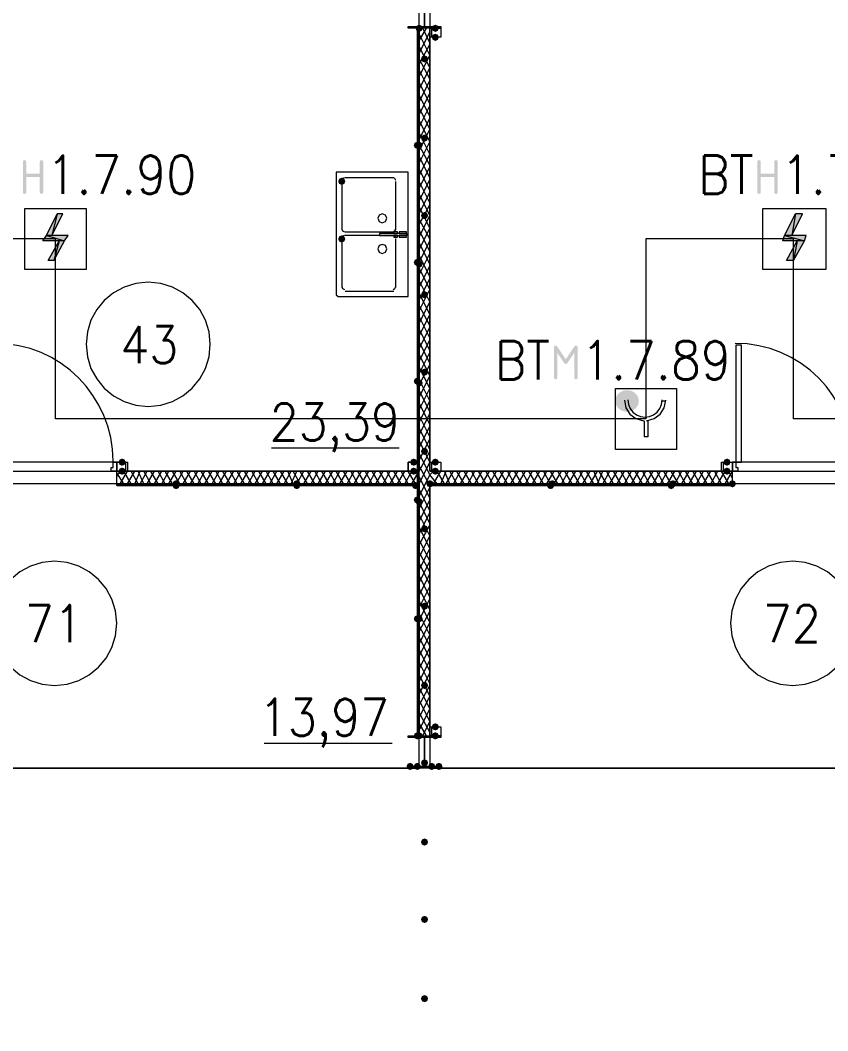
# Model space of a CAD drawing. Header units: millimetres. Extents: x 0 to 420, y 0 to 297.
# Drawn here: x 260.41 to 279.4, y 163.12 to 186.88 of the extents above; entities that cross this region are included whole.
import ezdxf

# ---------------------------------------------------------------- set-up
doc = ezdxf.new("R2010")
doc.units = ezdxf.units.MM
doc.styles.get("Standard").update_dxf_attribs({"font": 'STANDARD'})

msp = doc.modelspace()

# ---------------------------------------------------------------- hatches: boundary and pattern name
for color, points in [(7, [(269.875, 186.69), (269.850129, 186.630204), (269.790333, 186.605333), (269.730537, 186.630204), (269.705667, 186.69), (269.730537, 186.749796), (269.790333, 186.774667), (269.850129, 186.749796)]), (254, [(269.875, 186.69), (269.850129, 186.630204), (269.790333, 186.605333), (269.730537, 186.630204), (269.705667, 186.69), (269.730537, 186.749796), (269.790333, 186.774667), (269.850129, 186.749796)]), (7, [(270.256, 186.69), (270.231129, 186.630204), (270.171333, 186.605333), (270.111538, 186.630204), (270.086667, 186.69), (270.111537, 186.749796), (270.171333, 186.774667), (270.231129, 186.749796)]), (7, [(270.256, 186.478333), (270.231129, 186.418537), (270.171333, 186.393667), (270.111538, 186.418537), (270.086667, 186.478333), (270.111537, 186.538129), (270.171333, 186.563), (270.231129, 186.538129)]), (7, [(270.002, 185.970333), (269.977129, 185.910537), (269.917333, 185.885667), (269.857538, 185.910537), (269.832667, 185.970333), (269.857537, 186.030129), (269.917333, 186.055), (269.977129, 186.030129)]), (7, [(270.002, 184.107667), (269.977129, 184.047871), (269.917333, 184.023), (269.857538, 184.047871), (269.832667, 184.107667), (269.857537, 184.167462), (269.917333, 184.192333), (269.977129, 184.167463)]), (254, [(269.832667, 183.938333), (269.807796, 183.878537), (269.748, 183.853667), (269.688204, 183.878537), (269.663333, 183.938333), (269.688204, 183.998129), (269.748, 184.023), (269.807796, 183.998129)]), (254, [(269.875, 183.938333), (269.850129, 183.878537), (269.790333, 183.853667), (269.730537, 183.878537), (269.705667, 183.938333), (269.730537, 183.998129), (269.790333, 184.023), (269.850129, 183.998129)]), (7, [(260.471708, 182.83502), (260.471708, 183.5516), (260.481699, 183.581366), (260.511947, 183.591287), (260.541712, 183.581366), (260.551634, 183.5516), (260.551634, 183.272685), (260.869685, 183.272685), (260.869685, 183.5516), (260.879607, 183.581366), (260.909373, 183.591287), (260.939414, 183.581366), (260.949612, 183.5516), (260.949612, 182.83502), (260.939414, 182.805254), (260.909373, 182.795333), (260.879607, 182.805254), (260.869685, 182.83502), (260.869685, 183.19331), (260.551634, 183.19331), (260.551634, 182.83502), (260.541712, 182.805254), (260.511947, 182.795333), (260.481699, 182.805254)]), (7, [(277.743708, 182.83502), (277.743708, 183.5516), (277.753699, 183.581366), (277.783947, 183.591287), (277.813712, 183.581366), (277.823634, 183.5516), (277.823634, 183.272685), (278.141685, 183.272685), (278.141685, 183.5516), (278.151607, 183.581366), (278.181373, 183.591287), (278.211414, 183.581366), (278.221611, 183.5516), (278.221611, 182.83502), (278.211414, 182.805254), (278.181373, 182.795333), (278.151607, 182.805254), (278.141685, 182.83502), (278.141685, 183.19331), (277.823634, 183.19331), (277.823634, 182.83502), (277.813712, 182.805254), (277.783947, 182.795333), (277.753699, 182.805254)]), (7, [(268.054667, 183.091667), (268.029796, 183.031871), (267.97, 183.007), (267.910204, 183.031871), (267.885333, 183.091667), (267.910204, 183.151462), (267.97, 183.176333), (268.029796, 183.151463)]), (7, [(270.002, 182.287333), (269.977129, 182.227537), (269.917333, 182.202667), (269.857538, 182.227537), (269.832667, 182.287333), (269.857537, 182.347129), (269.917333, 182.372), (269.977129, 182.347129)]), (7, [(268.054667, 181.737), (268.029796, 181.677204), (267.97, 181.652333), (267.910204, 181.677204), (267.885333, 181.737), (267.910204, 181.796796), (267.97, 181.821667), (268.029796, 181.796796)]), (254, [(269.832667, 181.186667), (269.807796, 181.126871), (269.748, 181.102), (269.688204, 181.126871), (269.663333, 181.186667), (269.688204, 181.246462), (269.748, 181.271333), (269.807796, 181.246463)]), (254, [(269.875, 181.144333), (269.850129, 181.084537), (269.790333, 181.059667), (269.730537, 181.084537), (269.705667, 181.144333), (269.730537, 181.204129), (269.790333, 181.229), (269.850129, 181.204129)]), (7, [(270.002, 180.424667), (269.977129, 180.364871), (269.917333, 180.34), (269.857538, 180.364871), (269.832667, 180.424667), (269.857537, 180.484462), (269.917333, 180.509333), (269.977129, 180.484463)]), (7, [(273.477632, 179.230954), (273.507398, 179.221032), (273.51732, 179.191267), (273.51732, 178.474687), (273.507398, 178.444921), (273.477632, 178.434999), (273.447867, 178.444921), (273.437945, 178.474687), (273.437945, 179.060077), (273.275336, 178.816991), (273.238956, 178.793289), (273.201473, 178.816991), (273.039967, 179.060077), (273.039967, 178.474687), (273.030046, 178.444921), (273.00028, 178.434999), (272.970032, 178.444921), (272.960041, 178.474687), (272.960041, 179.191267), (272.970032, 179.221032), (273.00028, 179.230954), (273.035006, 179.21111), (273.238956, 178.905186), (273.444008, 179.213315)]), (254, [(269.832667, 178.392667), (269.807796, 178.332871), (269.748, 178.308), (269.688204, 178.332871), (269.663333, 178.392667), (269.688204, 178.452462), (269.748, 178.477333), (269.807796, 178.452463)]), (7, [(270.002, 178.604333), (269.977129, 178.544537), (269.917333, 178.519667), (269.857538, 178.544537), (269.832667, 178.604333), (269.857537, 178.664129), (269.917333, 178.689), (269.977129, 178.664129)]), (254, [(269.875, 178.350333), (269.850129, 178.290537), (269.790333, 178.265667), (269.730537, 178.290537), (269.705667, 178.350333), (269.730537, 178.410129), (269.790333, 178.435), (269.850129, 178.410129)]), (7, [(270.002, 176.741667), (269.977129, 176.681871), (269.917333, 176.657), (269.857538, 176.681871), (269.832667, 176.741667), (269.857537, 176.801462), (269.917333, 176.826333), (269.977129, 176.801463)]), (7, [(262.89, 176.487667), (262.865129, 176.427871), (262.805333, 176.403), (262.745538, 176.427871), (262.720667, 176.487667), (262.745537, 176.547462), (262.805333, 176.572333), (262.865129, 176.547463)]), (7, [(269.748, 176.487667), (269.723129, 176.427871), (269.663333, 176.403), (269.603538, 176.427871), (269.578667, 176.487667), (269.603537, 176.547462), (269.663333, 176.572333), (269.723129, 176.547463)]), (7, [(270.256, 176.487667), (270.231129, 176.427871), (270.171333, 176.403), (270.111538, 176.427871), (270.086667, 176.487667), (270.111537, 176.547462), (270.171333, 176.572333), (270.231129, 176.547463)]), (7, [(277.114, 176.487667), (277.089129, 176.427871), (277.029333, 176.403), (276.969538, 176.427871), (276.944667, 176.487667), (276.969537, 176.547462), (277.029333, 176.572333), (277.089129, 176.547463)]), (7, [(262.89, 176.276), (262.865129, 176.216204), (262.805333, 176.191333), (262.745538, 176.216204), (262.720667, 176.276), (262.745537, 176.335796), (262.805333, 176.360667), (262.865129, 176.335796)]), (7, [(269.748, 176.276), (269.723129, 176.216204), (269.663333, 176.191333), (269.603538, 176.216204), (269.578667, 176.276), (269.603537, 176.335796), (269.663333, 176.360667), (269.723129, 176.335796)]), (7, [(270.256, 176.276), (270.231129, 176.216204), (270.171333, 176.191333), (270.111538, 176.216204), (270.086667, 176.276), (270.111537, 176.335796), (270.171333, 176.360667), (270.231129, 176.335796)]), (7, [(277.114, 176.276), (277.089129, 176.216204), (277.029333, 176.191333), (276.969538, 176.216204), (276.944667, 176.276), (276.969537, 176.335796), (277.029333, 176.360667), (277.089129, 176.335796)]), (254, [(264.16, 175.979667), (264.135129, 175.919871), (264.075333, 175.895), (264.015538, 175.919871), (263.990667, 175.979667), (264.015537, 176.039462), (264.075333, 176.064333), (264.135129, 176.039463)]), (254, [(264.16, 175.937333), (264.135129, 175.877537), (264.075333, 175.852667), (264.015538, 175.877537), (263.990667, 175.937333), (264.015537, 175.997129), (264.075333, 176.022), (264.135129, 175.997129)]), (254, [(266.996333, 175.979667), (266.971462, 175.919871), (266.911667, 175.895), (266.851871, 175.919871), (266.827, 175.979667), (266.851871, 176.039462), (266.911667, 176.064333), (266.971462, 176.039463)]), (254, [(266.996333, 175.937333), (266.971462, 175.877537), (266.911667, 175.852667), (266.851871, 175.877537), (266.827, 175.937333), (266.851871, 175.997129), (266.911667, 176.022), (266.971462, 175.997129)]), (254, [(269.790333, 175.937333), (269.765463, 175.877537), (269.705667, 175.852667), (269.645871, 175.877537), (269.621, 175.937333), (269.645871, 175.997129), (269.705667, 176.022), (269.765462, 175.997129)]), (254, [(270.129, 175.979667), (270.104129, 175.919871), (270.044333, 175.895), (269.984537, 175.919871), (269.959667, 175.979667), (269.984537, 176.039462), (270.044333, 176.064333), (270.104129, 176.039463)]), (254, [(270.129, 175.979667), (270.104129, 175.919871), (270.044333, 175.895), (269.984537, 175.919871), (269.959667, 175.979667), (269.984537, 176.039462), (270.044333, 176.064333), (270.104129, 176.039463)]), (254, [(272.965333, 175.937333), (272.940462, 175.877537), (272.880667, 175.852667), (272.820871, 175.877537), (272.796, 175.937333), (272.820871, 175.997129), (272.880667, 176.022), (272.940462, 175.997129)]), (254, [(273.007667, 175.979667), (272.982796, 175.919871), (272.923, 175.895), (272.863204, 175.919871), (272.838333, 175.979667), (272.863204, 176.039462), (272.923, 176.064333), (272.982796, 176.039463)]), (254, [(275.801667, 175.937333), (275.776796, 175.877537), (275.717, 175.852667), (275.657204, 175.877537), (275.632333, 175.937333), (275.657204, 175.997129), (275.717, 176.022), (275.776796, 175.997129)]), (254, [(275.844, 175.979667), (275.819129, 175.919871), (275.759333, 175.895), (275.699538, 175.919871), (275.674667, 175.979667), (275.699537, 176.039462), (275.759333, 176.064333), (275.819129, 176.039463)]), (7, [(277.241, 175.979667), (277.216129, 175.919871), (277.156333, 175.895), (277.096537, 175.919871), (277.071667, 175.979667), (277.096537, 176.039462), (277.156333, 176.064333), (277.216129, 176.039463)]), (254, [(269.832667, 175.598667), (269.807796, 175.538871), (269.748, 175.514), (269.688204, 175.538871), (269.663333, 175.598667), (269.688204, 175.658462), (269.748, 175.683333), (269.807796, 175.658463)]), (254, [(269.875, 175.556333), (269.850129, 175.496537), (269.790333, 175.471667), (269.730537, 175.496537), (269.705667, 175.556333), (269.730537, 175.616129), (269.790333, 175.641), (269.850129, 175.616129)]), (7, [(270.002, 174.921333), (269.977129, 174.861537), (269.917333, 174.836667), (269.857538, 174.861537), (269.832667, 174.921333), (269.857537, 174.981129), (269.917333, 175.006), (269.977129, 174.981129)]), (7, [(270.002, 173.101), (269.977129, 173.041204), (269.917333, 173.016333), (269.857538, 173.041204), (269.832667, 173.101), (269.857537, 173.160796), (269.917333, 173.185667), (269.977129, 173.160796)]), (254, [(269.832667, 172.804667), (269.807796, 172.744871), (269.748, 172.72), (269.688204, 172.744871), (269.663333, 172.804667), (269.688204, 172.864462), (269.748, 172.889333), (269.807796, 172.864463)]), (254, [(269.875, 172.804667), (269.850129, 172.744871), (269.790333, 172.72), (269.730537, 172.744871), (269.705667, 172.804667), (269.730537, 172.864462), (269.790333, 172.889333), (269.850129, 172.864463)]), (7, [(270.002, 171.238333), (269.977129, 171.178537), (269.917333, 171.153667), (269.857538, 171.178537), (269.832667, 171.238333), (269.857537, 171.298129), (269.917333, 171.323), (269.977129, 171.298129)]), (7, [(270.256, 170.264667), (270.231129, 170.204871), (270.171333, 170.18), (270.111538, 170.204871), (270.086667, 170.264667), (270.111537, 170.324462), (270.171333, 170.349333), (270.231129, 170.324463)]), (254, [(269.832667, 170.053), (269.807796, 169.993204), (269.748, 169.968333), (269.688204, 169.993204), (269.663333, 170.053), (269.688204, 170.112796), (269.748, 170.137667), (269.807796, 170.112796)]), (254, [(269.832667, 170.053), (269.807796, 169.993204), (269.748, 169.968333), (269.688204, 169.993204), (269.663333, 170.053), (269.688204, 170.112796), (269.748, 170.137667), (269.807796, 170.112796)]), (7, [(269.875, 170.053), (269.850129, 169.993204), (269.790333, 169.968333), (269.730537, 169.993204), (269.705667, 170.053), (269.730537, 170.112796), (269.790333, 170.137667), (269.850129, 170.112796)]), (7, [(270.256, 170.053), (270.231129, 169.993204), (270.171333, 169.968333), (270.111538, 169.993204), (270.086667, 170.053), (270.111537, 170.112796), (270.171333, 170.137667), (270.231129, 170.112796)]), (7, [(270.002, 169.418), (269.977129, 169.358204), (269.917333, 169.333333), (269.857538, 169.358204), (269.832667, 169.418), (269.857537, 169.477796), (269.917333, 169.502667), (269.977129, 169.477796)]), (7, [(269.663333, 169.333333), (269.638462, 169.273537), (269.578667, 169.248667), (269.518871, 169.273537), (269.494, 169.333333), (269.518871, 169.393129), (269.578667, 169.418), (269.638462, 169.393129)]), (7, [(269.832667, 169.333333), (269.807796, 169.273537), (269.748, 169.248667), (269.688204, 169.273537), (269.663333, 169.333333), (269.688204, 169.393129), (269.748, 169.418), (269.807796, 169.393129)]), (7, [(270.171333, 169.333333), (270.146462, 169.273537), (270.086667, 169.248667), (270.026871, 169.273537), (270.002, 169.333333), (270.026871, 169.393129), (270.086667, 169.418), (270.146462, 169.393129)]), (7, [(270.340667, 169.333333), (270.315796, 169.273537), (270.256, 169.248667), (270.196204, 169.273537), (270.171333, 169.333333), (270.196204, 169.393129), (270.256, 169.418), (270.315796, 169.393129)]), (7, [(270.002, 167.555333), (269.977129, 167.495537), (269.917333, 167.470667), (269.857538, 167.495537), (269.832667, 167.555333), (269.857537, 167.615129), (269.917333, 167.64), (269.977129, 167.615129)]), (7, [(270.002, 165.735), (269.977129, 165.675204), (269.917333, 165.650333), (269.857538, 165.675204), (269.832667, 165.735), (269.857537, 165.794796), (269.917333, 165.819667), (269.977129, 165.794796)]), (7, [(270.002, 163.872333), (269.977129, 163.812537), (269.917333, 163.787667), (269.857538, 163.812537), (269.832667, 163.872333), (269.857537, 163.932129), (269.917333, 163.957), (269.977129, 163.932129)])]:
    msp.add_hatch(color=color).paths.add_polyline_path(points, flags=0)
h = msp.add_hatch(color=7)
h.paths.add_polyline_path([(269.790333, 186.69), (269.748, 186.69), (269.790333, 170.053)], flags=0)
h.paths.add_polyline_path([(269.748, 186.69), (269.790333, 170.053), (269.748, 170.053)], flags=0)
h = msp.add_hatch(color=1)
h.paths.add_polyline_path([(261.408334, 182.329666), (261.281334, 182.329666), (261.154334, 181.821666)], flags=0)
h.paths.add_polyline_path([(261.281334, 182.329666), (261.154334, 181.821666), (261.027334, 181.821666)], flags=0)
h = msp.add_hatch(color=1)
h.paths.add_polyline_path([(278.807334, 182.329666), (278.638001, 182.329666), (278.553334, 181.821666)], flags=0)
h.paths.add_polyline_path([(278.638001, 182.329666), (278.553334, 181.821666), (278.384001, 181.821666)], flags=0)
h = msp.add_hatch(color=1)
h.paths.add_polyline_path([(261.535334, 181.821666), (261.027334, 181.821666), (261.450667, 181.694666)], flags=0)
h.paths.add_polyline_path([(261.027334, 181.821666), (261.450667, 181.694666), (260.942667, 181.694666)], flags=0)
h = msp.add_hatch(color=1)
h.paths.add_polyline_path([(278.892001, 181.821666), (278.384001, 181.821666), (278.849667, 181.694666)], flags=0)
h.paths.add_polyline_path([(278.384001, 181.821666), (278.849667, 181.694666), (278.341667, 181.694666)], flags=0)
h = msp.add_hatch(color=1)
h.paths.add_polyline_path([(261.450667, 181.694666), (261.323667, 181.694666), (261.196667, 181.228999)], flags=0)
h.paths.add_polyline_path([(261.323667, 181.694666), (261.196667, 181.228999), (261.069667, 181.228999)], flags=0)
h = msp.add_hatch(color=1)
h.paths.add_polyline_path([(278.849667, 181.694666), (278.680334, 181.694666), (278.595667, 181.228999)], flags=0)
h.paths.add_polyline_path([(278.680334, 181.694666), (278.595667, 181.228999), (278.426334, 181.228999)], flags=0)
h = msp.add_hatch(color=1)
edge = h.paths.add_edge_path(flags=0)
edge.add_ellipse((274.679834, 177.926999), major_axis=(0.275167, 0), ratio=0.923077, start_angle=0, end_angle=360)
h = msp.add_hatch(color=7)
h.paths.add_polyline_path([(269.705667, 175.979667), (262.678333, 175.979667), (269.705667, 175.937333)], flags=0)
h.paths.add_polyline_path([(262.678333, 175.979667), (269.705667, 175.937333), (262.678333, 175.937333)], flags=0)
h = msp.add_hatch(color=7)
h.paths.add_polyline_path([(277.156333, 175.979667), (270.044333, 175.979667), (277.156333, 175.937333)], flags=0)
h.paths.add_polyline_path([(270.044333, 175.979667), (277.156333, 175.937333), (270.044333, 175.937333)], flags=0)

# ---------------------------------------------------------------- linework, layer by layer
at = {"color": 7, "lineweight": 0}
for points in [[(252.179667, 176.276), (269.790333, 176.276), (269.790333, 187.409667), (252.179667, 187.409667)], [(270.298333, 186.69), (269.536333, 186.69), (269.536333, 186.732333), (269.917333, 186.732333), (269.917333, 187.409667), (269.536333, 187.409667), (270.298333, 187.409667), (269.917333, 187.409667), (269.917333, 186.732333), (270.298333, 186.732333)], [(287.147, 187.409667), (270.044333, 187.409667), (270.044333, 176.276), (287.147, 176.276)], [(269.790333, 186.69), (269.748, 186.69), (269.790333, 170.053)], [(269.748, 186.69), (269.790333, 170.053), (269.748, 170.053)], [(269.748, 186.69), (269.748, 170.053), (269.790333, 170.053), (269.790333, 186.69)], [(269.748, 186.69), (269.748, 170.053), (269.790333, 170.053), (269.790333, 186.69)], [(270.298333, 186.478333), (270.086667, 186.478333), (270.086667, 186.69), (270.298333, 186.69), (270.298333, 186.478333), (270.044333, 186.478333), (270.044333, 186.69), (270.298333, 186.69)], [(267.843, 183.261), (267.843, 180.424667), (267.885333, 180.382333), (269.494, 180.382333), (269.536333, 180.382333), (269.536333, 180.424667), (269.536333, 183.261), (269.536333, 183.303333), (269.494, 183.303333), (267.885333, 183.303333), (267.843, 183.303333)], [(269.028333, 182.223833), (268.99734, 182.298673), (268.9225, 182.329667), (268.84766, 182.298673), (268.816667, 182.223833), (268.84766, 182.148993), (268.9225, 182.118), (268.99734, 182.148993)], [(268.859, 181.864), (268.859, 181.821667), (269.451667, 181.821667), (269.494, 181.821667), (269.494, 181.864), (269.451667, 181.864)], [(269.197667, 181.906333), (269.197667, 181.864), (269.282333, 181.864), (269.282333, 181.906333)], [(269.197667, 181.779333), (269.282333, 181.779333), (269.282333, 181.821667), (269.197667, 181.821667)], [(269.324667, 181.906333), (269.324667, 181.864), (269.451667, 181.864), (269.494, 181.864), (269.494, 181.821667), (269.451667, 181.821667), (269.324667, 181.821667), (269.324667, 181.779333), (269.494, 181.779333), (269.494, 181.906333)], [(269.028333, 181.504167), (268.99734, 181.579007), (268.9225, 181.61), (268.84766, 181.579007), (268.816667, 181.504167), (268.84766, 181.429327), (268.9225, 181.398333), (268.99734, 181.429327)], [(277.241, 179.239333), (277.241, 176.487667), (277.368, 176.487667), (277.368, 179.239333)], [(262.551333, 176.276), (262.551333, 176.360667), (262.593667, 176.360667), (262.593667, 176.487667), (262.678333, 176.487667), (262.678333, 176.276)], [(262.932333, 176.276), (262.678333, 176.276), (262.678333, 176.487667), (262.932333, 176.487667)], [(262.89, 176.276), (262.89, 176.487667), (262.678333, 176.487667), (262.678333, 176.276)], [(269.790333, 176.276), (269.536333, 176.276), (269.536333, 176.487667), (269.790333, 176.487667)], [(269.748, 176.276), (269.748, 176.487667), (269.536333, 176.487667), (269.536333, 176.276)], [(270.298333, 176.276), (270.086667, 176.276), (270.086667, 176.487667), (270.298333, 176.487667), (270.298333, 176.276), (270.044333, 176.276), (270.044333, 176.487667), (270.298333, 176.487667)], [(277.156333, 176.276), (276.944667, 176.276), (276.944667, 176.487667), (277.156333, 176.487667), (277.156333, 176.276), (276.902333, 176.276), (276.902333, 176.487667), (277.156333, 176.487667)], [(277.156333, 176.276), (277.156333, 176.487667), (277.241, 176.487667), (277.241, 176.360667), (277.283333, 176.360667), (277.283333, 176.276)], [(269.705667, 175.979667), (262.678333, 175.979667), (269.705667, 175.937333)], [(262.678333, 175.979667), (269.705667, 175.937333), (262.678333, 175.937333)], [(262.678333, 175.937333), (262.678333, 175.979667), (269.705667, 175.979667), (269.705667, 175.937333), (262.678333, 175.937333), (269.705667, 175.937333), (269.705667, 175.979667), (262.678333, 175.979667)], [(277.156333, 175.979667), (270.044333, 175.979667), (277.156333, 175.937333)], [(270.044333, 175.979667), (277.156333, 175.937333), (270.044333, 175.937333)], [(277.156333, 175.979667), (270.044333, 175.979667), (270.044333, 175.937333), (277.156333, 175.937333)], [(277.156333, 175.979667), (270.044333, 175.979667), (270.044333, 175.937333), (277.156333, 175.937333)], [(270.298333, 170.053), (270.086667, 170.053), (270.086667, 170.264667), (270.298333, 170.264667), (270.298333, 170.053), (270.044333, 170.053), (270.044333, 170.264667), (270.298333, 170.264667)], [(270.298333, 169.333333), (269.536333, 169.333333), (269.917333, 169.333333), (269.917333, 170.010667), (269.536333, 170.010667), (269.536333, 170.053), (270.298333, 170.053), (270.298333, 170.010667), (269.917333, 170.010667), (269.917333, 169.333333)]]:
    msp.add_lwpolyline(points, close=True, dxfattribs=at)
for points in [[(269.917333, 186.69), (269.917333, 187.409667)], [(269.578667, 186.69), (269.578667, 186.732333)], [(269.748, 186.69), (269.748, 186.732333)], [(269.748, 186.69), (269.748, 170.053), (269.748, 186.69), (269.790333, 170.053)], [(269.790333, 186.393667), (269.959667, 186.69)], [(270.044333, 176.276), (270.044333, 186.69), (269.790333, 186.69), (269.790333, 176.276)], [(269.790333, 186.097333), (270.044333, 186.605333)], [(270.044333, 186.055), (269.790333, 186.563)], [(270.044333, 186.351333), (269.875, 186.69)], [(270.044333, 186.647667), (270.044333, 186.69)], [(270.086667, 186.69), (270.086667, 186.732333)], [(270.256, 186.69), (270.256, 186.732333)], [(269.790333, 185.843333), (270.044333, 186.309)], [(270.044333, 185.758667), (269.790333, 186.266667)], [(269.790333, 185.547), (270.044333, 186.055)], [(270.044333, 185.504667), (269.790333, 185.970333)], [(269.790333, 185.250667), (270.044333, 185.758667)], [(270.044333, 185.208333), (269.790333, 185.716333)], [(269.790333, 184.954333), (270.044333, 185.462333)], [(270.044333, 184.912), (269.790333, 185.42)], [(269.790333, 184.658), (270.044333, 185.166)], [(270.044333, 184.615667), (269.790333, 185.123667)], [(269.790333, 184.361667), (270.044333, 184.869667)], [(270.044333, 184.319333), (269.790333, 184.827333)], [(269.790333, 184.065333), (270.044333, 184.573333)], [(270.044333, 184.023), (269.790333, 184.531)], [(269.790333, 183.811333), (270.044333, 184.319333)], [(270.044333, 183.726667), (269.790333, 184.234667)], [(269.790333, 183.515), (270.044333, 184.023)], [(270.044333, 183.472667), (269.790333, 183.938333)], [(269.790333, 183.218667), (270.044333, 183.726667)], [(270.044333, 183.176333), (269.790333, 183.684333)], [(269.790333, 182.922333), (270.044333, 183.430333)], [(270.044333, 182.88), (269.790333, 183.388)], [(268.0335, 183.176333), (267.988606, 183.157728), (267.97, 183.112833)], [(267.97, 183.091667), (267.97, 181.948667)], [(269.197667, 183.176333), (268.054667, 183.176333)], [(269.24, 183.112833), (269.221394, 183.157728), (269.1765, 183.176333)], [(269.24, 181.948667), (269.24, 183.091667)], [(269.790333, 182.626), (270.044333, 183.134)], [(270.044333, 182.583667), (269.790333, 183.091667)], [(269.790333, 182.329667), (270.044333, 182.837667)], [(270.044333, 182.287333), (269.790333, 182.795333)], [(269.790333, 182.075667), (270.044333, 182.541333)], [(260.519334, 182.456666), (261.958667, 182.456666)], [(270.044333, 181.991), (269.790333, 182.499)], [(269.790333, 181.779333), (270.044333, 182.287333)], [(277.876001, 182.456666), (279.357667, 182.456666)], [(270.044333, 181.737), (269.790333, 182.202667)], [(267.97, 181.969833), (267.988606, 181.924939), (268.0335, 181.906333)], [(268.0335, 181.821667), (267.988606, 181.803061), (267.97, 181.758167)], [(268.054667, 181.906333), (269.197667, 181.906333)], [(269.197667, 181.821667), (268.054667, 181.821667)], [(269.1765, 181.906333), (269.221394, 181.924939), (269.24, 181.969833)], [(269.24, 181.758167), (269.221394, 181.803061), (269.1765, 181.821667)], [(269.790333, 181.483), (270.044333, 181.991)], [(270.044333, 181.440667), (269.790333, 181.948667)], [(267.97, 181.737), (267.97, 180.594)], [(269.24, 180.594), (269.24, 181.737)], [(269.790333, 181.186667), (270.044333, 181.694667)], [(270.044333, 181.144333), (269.790333, 181.652333)], [(269.790333, 180.890333), (270.044333, 181.398333)], [(270.044333, 180.848), (269.790333, 181.356)], [(269.790333, 180.594), (270.044333, 181.102)], [(270.044333, 180.551667), (269.790333, 181.059667)], [(264.879667, 179.2605), (264.849995, 179.554844), (264.764894, 179.828996), (264.630238, 180.077083), (264.451899, 180.293232), (264.235749, 180.471572), (263.987662, 180.606228), (263.71351, 180.691328), (263.419167, 180.721), (263.124823, 180.691328), (262.850671, 180.606228), (262.602584, 180.471572), (262.386434, 180.293232), (262.208095, 180.077083), (262.073439, 179.828996), (261.988339, 179.554844), (261.958667, 179.2605)], [(267.97, 180.615167), (267.988606, 180.570272), (268.0335, 180.551667)], [(269.1765, 180.551667), (269.221394, 180.570272), (269.24, 180.615167)], [(269.790333, 180.297667), (270.044333, 180.805667)], [(270.044333, 180.255333), (269.790333, 180.763333)], [(268.054667, 180.509333), (269.197667, 180.509333)], [(269.790333, 180.043667), (270.044333, 180.551667)], [(270.044333, 179.959), (269.790333, 180.467)], [(269.790333, 179.747333), (270.044333, 180.255333)], [(270.044333, 179.705), (269.790333, 180.170667)], [(269.790333, 179.451), (270.044333, 179.959)], [(270.044333, 179.408667), (269.790333, 179.916667)], [(269.790333, 179.154667), (270.044333, 179.662667)], [(270.044333, 179.112333), (269.790333, 179.620333)], [(262.593667, 176.508833), (262.579351, 176.792342), (262.537333, 177.06766), (262.469007, 177.333395), (262.375766, 177.588151), (262.259004, 177.830537), (262.120114, 178.059157), (261.960491, 178.272619), (261.781528, 178.469528), (261.584619, 178.648491), (261.371157, 178.808114), (261.142537, 178.947004), (260.900151, 179.063766), (260.645395, 179.157007), (260.37966, 179.225333), (260.104342, 179.267351), (259.820833, 179.281667)], [(261.958667, 179.2605), (261.988339, 178.966156), (262.073439, 178.692004), (262.208095, 178.443917), (262.386434, 178.227768), (262.602584, 178.049428), (262.850671, 177.914772), (263.124823, 177.829672), (263.419167, 177.8), (263.71351, 177.829672), (263.987662, 177.914772), (264.235749, 178.049428), (264.451899, 178.227768), (264.630238, 178.443917), (264.764894, 178.692004), (264.849995, 178.966156), (264.879667, 179.2605)], [(269.790333, 178.858333), (270.044333, 179.366333)], [(270.044333, 178.816), (269.790333, 179.324)], [(279.992667, 176.508833), (279.978351, 176.792342), (279.936333, 177.06766), (279.868007, 177.333395), (279.774766, 177.588151), (279.658004, 177.830537), (279.519114, 178.059157), (279.359491, 178.272619), (279.180528, 178.469528), (278.983619, 178.648491), (278.770157, 178.808114), (278.541537, 178.947004), (278.299151, 179.063766), (278.044395, 179.157007), (277.77866, 179.225333), (277.503342, 179.267351), (277.219833, 179.281667)], [(269.790333, 178.562), (270.044333, 179.07)], [(270.044333, 178.519667), (269.790333, 179.027667)], [(269.790333, 178.308), (270.044333, 178.773667)], [(270.044333, 178.223333), (269.790333, 178.731333)], [(269.790333, 178.011667), (270.044333, 178.519667)], [(270.044333, 177.927), (269.790333, 178.435)], [(269.790333, 177.715333), (270.044333, 178.223333)], [(270.044333, 177.673), (269.790333, 178.181)], [(274.404667, 178.223333), (275.844001, 178.223333)], [(269.790333, 177.419), (270.044333, 177.927)], [(270.044333, 177.376667), (269.790333, 177.884667)], [(269.790333, 177.122667), (270.044333, 177.630667)], [(270.044333, 177.080333), (269.790333, 177.588333)], [(269.790333, 176.826333), (270.044333, 177.334333)], [(270.044333, 176.784), (269.790333, 177.292)], [(266.319, 176.826333), (269.324667, 176.826333)], [(269.790333, 176.53), (270.044333, 177.038)], [(270.044333, 176.487667), (269.790333, 176.995667)], [(269.790333, 176.276), (270.044333, 176.741667)], [(270.044333, 176.191333), (269.790333, 176.699333)], [(261.239, 176.487667), (259.757333, 176.487667), (259.757333, 176.403)], [(259.757333, 176.403), (259.757333, 176.276), (261.239, 176.276)], [(262.678333, 176.403), (262.678333, 176.487667), (261.239, 176.487667)], [(261.239, 176.276), (262.678333, 176.276), (262.678333, 176.403)], [(269.790333, 175.979667), (270.044333, 176.487667)], [(270.044333, 175.937333), (269.790333, 176.403)], [(278.595667, 176.487667), (277.156333, 176.487667), (277.156333, 176.403)], [(277.156333, 176.403), (277.156333, 176.276), (278.595667, 176.276)], [(280.077333, 176.403), (280.077333, 176.487667), (278.595667, 176.487667)], [(278.595667, 176.276), (280.077333, 176.276), (280.077333, 176.403)], [(262.678333, 176.149), (262.763, 176.276)], [(262.678333, 175.979667), (262.678333, 176.276)], [(262.678333, 175.979667), (262.678333, 176.276)], [(269.790333, 176.276), (262.678333, 176.276)], [(262.847667, 175.979667), (262.678333, 176.233667)], [(262.763, 175.979667), (262.932333, 176.276)], [(263.017, 175.979667), (262.847667, 176.276)], [(262.932333, 175.979667), (263.101667, 176.276)], [(263.186333, 175.979667), (263.017, 176.276)], [(263.101667, 175.979667), (263.228667, 176.276)], [(263.313333, 175.979667), (263.186333, 176.276)], [(263.228667, 175.979667), (263.398, 176.276)], [(263.482667, 175.979667), (263.313333, 176.276)], [(263.398, 175.979667), (263.567333, 176.276)], [(263.652, 175.979667), (263.482667, 176.276)], [(263.567333, 175.979667), (263.736667, 176.276)], [(263.821333, 175.979667), (263.652, 176.276)], [(263.736667, 175.979667), (263.906, 176.276)], [(263.990667, 175.979667), (263.821333, 176.276)], [(263.906, 175.979667), (264.075333, 176.276)], [(264.16, 175.979667), (263.990667, 176.276)], [(264.075333, 175.979667), (264.244667, 176.276)], [(264.329333, 175.979667), (264.16, 176.276)], [(264.244667, 175.979667), (264.414, 176.276)], [(264.498667, 175.979667), (264.329333, 176.276)], [(264.414, 175.979667), (264.583333, 176.276)], [(264.668, 175.979667), (264.498667, 176.276)], [(264.583333, 175.979667), (264.752667, 176.276)], [(264.837333, 175.979667), (264.668, 176.276)], [(264.752667, 175.979667), (264.922, 176.276)], [(265.006667, 175.979667), (264.837333, 176.276)], [(264.922, 175.979667), (265.091333, 176.276)], [(265.176, 175.979667), (265.006667, 176.276)], [(265.091333, 175.979667), (265.260667, 176.276)], [(265.345333, 175.979667), (265.176, 176.276)], [(265.260667, 175.979667), (265.43, 176.276)], [(265.514667, 175.979667), (265.345333, 176.276)], [(265.43, 175.979667), (265.599333, 176.276)], [(265.684, 175.979667), (265.514667, 176.276)], [(265.599333, 175.979667), (265.768667, 176.276)], [(265.853333, 175.979667), (265.684, 176.276)], [(265.768667, 175.979667), (265.938, 176.276)], [(266.022667, 175.979667), (265.853333, 176.276)], [(265.938, 175.979667), (266.107333, 176.276)], [(266.192, 175.979667), (266.022667, 176.276)], [(266.107333, 175.979667), (266.276667, 176.276)], [(266.361333, 175.979667), (266.192, 176.276)], [(266.276667, 175.979667), (266.446, 176.276)], [(266.530667, 175.979667), (266.361333, 176.276)], [(266.446, 175.979667), (266.615333, 176.276)], [(266.7, 175.979667), (266.530667, 176.276)], [(266.615333, 175.979667), (266.784667, 176.276)], [(266.827, 175.979667), (266.7, 176.276)], [(266.784667, 175.979667), (266.911667, 176.276)], [(266.996333, 175.979667), (266.827, 176.276)], [(266.911667, 175.979667), (267.081, 176.276)], [(267.165667, 175.979667), (266.996333, 176.276)], [(267.081, 175.979667), (267.250333, 176.276)], [(267.335, 175.979667), (267.165667, 176.276)], [(267.250333, 175.979667), (267.419667, 176.276)], [(267.504333, 175.979667), (267.335, 176.276)], [(267.419667, 175.979667), (267.589, 176.276)], [(267.673667, 175.979667), (267.504333, 176.276)], [(267.589, 175.979667), (267.758333, 176.276)], [(267.843, 175.979667), (267.673667, 176.276)], [(267.758333, 175.979667), (267.927667, 176.276)], [(268.012333, 175.979667), (267.843, 176.276)], [(267.927667, 175.979667), (268.097, 176.276)], [(268.181667, 175.979667), (268.012333, 176.276)], [(268.097, 175.979667), (268.266333, 176.276)], [(268.351, 175.979667), (268.181667, 176.276)], [(268.266333, 175.979667), (268.435667, 176.276)], [(268.520333, 175.979667), (268.351, 176.276)], [(268.435667, 175.979667), (268.605, 176.276)], [(268.689667, 175.979667), (268.520333, 176.276)], [(268.605, 175.979667), (268.774333, 176.276)], [(268.859, 175.979667), (268.689667, 176.276)], [(268.774333, 175.979667), (268.943667, 176.276)], [(269.028333, 175.979667), (268.859, 176.276)], [(268.943667, 175.979667), (269.113, 176.276)], [(269.197667, 175.979667), (269.028333, 176.276)], [(269.113, 175.979667), (269.282333, 176.276)], [(269.367, 175.979667), (269.197667, 176.276)], [(269.282333, 175.979667), (269.451667, 176.276)], [(269.536333, 175.979667), (269.367, 176.276)], [(269.451667, 175.979667), (269.621, 176.276)], [(269.705667, 175.979667), (269.536333, 176.276)], [(269.621, 175.979667), (269.790333, 176.276)], [(269.790333, 176.149), (269.705667, 176.276)], [(269.790333, 175.683333), (270.044333, 176.191333)], [(270.044333, 175.641), (269.790333, 176.149)], [(270.044333, 176.191333), (270.129, 176.276)], [(277.156333, 176.276), (270.044333, 176.276)], [(270.213667, 175.979667), (270.044333, 176.191333)], [(270.129, 175.979667), (270.298333, 176.276)], [(270.383, 175.979667), (270.213667, 176.276)], [(270.298333, 175.979667), (270.425333, 176.276)], [(270.51, 175.979667), (270.383, 176.276)], [(270.425333, 175.979667), (270.594667, 176.276)], [(270.679333, 175.979667), (270.51, 176.276)], [(270.594667, 175.979667), (270.764, 176.276)], [(270.848667, 175.979667), (270.679333, 176.276)], [(270.764, 175.979667), (270.933333, 176.276)], [(271.018, 175.979667), (270.848667, 176.276)], [(270.933333, 175.979667), (271.102667, 176.276)], [(271.187333, 175.979667), (271.018, 176.276)], [(271.102667, 175.979667), (271.272, 176.276)], [(271.356667, 175.979667), (271.187333, 176.276)], [(271.272, 175.979667), (271.441333, 176.276)], [(271.526, 175.979667), (271.356667, 176.276)], [(271.441333, 175.979667), (271.610667, 176.276)], [(271.695333, 175.979667), (271.526, 176.276)], [(271.610667, 175.979667), (271.78, 176.276)], [(271.864667, 175.979667), (271.695333, 176.276)], [(271.78, 175.979667), (271.949333, 176.276)], [(272.034, 175.979667), (271.864667, 176.276)], [(271.949333, 175.979667), (272.118667, 176.276)], [(272.203333, 175.979667), (272.034, 176.276)], [(272.118667, 175.979667), (272.288, 176.276)], [(272.372667, 175.979667), (272.203333, 176.276)], [(272.288, 175.979667), (272.457333, 176.276)], [(272.542, 175.979667), (272.372667, 176.276)], [(272.457333, 175.979667), (272.626667, 176.276)], [(272.711333, 175.979667), (272.542, 176.276)], [(272.626667, 175.979667), (272.796, 176.276)], [(272.880667, 175.979667), (272.711333, 176.276)], [(272.796, 175.979667), (272.965333, 176.276)], [(273.05, 175.979667), (272.880667, 176.276)], [(272.965333, 175.979667), (273.134667, 176.276)], [(273.219333, 175.979667), (273.05, 176.276)], [(273.134667, 175.979667), (273.304, 176.276)], [(273.388667, 175.979667), (273.219333, 176.276)], [(273.304, 175.979667), (273.473333, 176.276)], [(273.558, 175.979667), (273.388667, 176.276)], [(273.473333, 175.979667), (273.642667, 176.276)], [(273.727333, 175.979667), (273.558, 176.276)], [(273.642667, 175.979667), (273.812, 176.276)], [(273.896667, 175.979667), (273.727333, 176.276)], [(273.812, 175.979667), (273.981333, 176.276)], [(274.023667, 175.979667), (273.896667, 176.276)], [(273.981333, 175.979667), (274.108333, 176.276)], [(274.193, 175.979667), (274.023667, 176.276)], [(274.108333, 175.979667), (274.277667, 176.276)], [(274.362333, 175.979667), (274.193, 176.276)], [(274.277667, 175.979667), (274.447, 176.276)], [(274.531667, 175.979667), (274.362333, 176.276)], [(274.447, 175.979667), (274.616333, 176.276)], [(274.701, 175.979667), (274.531667, 176.276)], [(274.616333, 175.979667), (274.785667, 176.276)], [(274.870333, 175.979667), (274.701, 176.276)], [(274.785667, 175.979667), (274.955, 176.276)], [(275.039667, 175.979667), (274.870333, 176.276)], [(274.955, 175.979667), (275.124333, 176.276)], [(275.209, 175.979667), (275.039667, 176.276)], [(275.124333, 175.979667), (275.293667, 176.276)], [(275.378333, 175.979667), (275.209, 176.276)], [(275.293667, 175.979667), (275.463, 176.276)], [(275.547667, 175.979667), (275.378333, 176.276)], [(275.463, 175.979667), (275.632333, 176.276)], [(275.717, 175.979667), (275.547667, 176.276)], [(275.632333, 175.979667), (275.801667, 176.276)], [(275.886333, 175.979667), (275.717, 176.276)], [(275.801667, 175.979667), (275.971, 176.276)], [(276.055667, 175.979667), (275.886333, 176.276)], [(275.971, 175.979667), (276.140333, 176.276)], [(276.225, 175.979667), (276.055667, 176.276)], [(276.140333, 175.979667), (276.309667, 176.276)], [(276.394333, 175.979667), (276.225, 176.276)], [(276.309667, 175.979667), (276.479, 176.276)], [(276.563667, 175.979667), (276.394333, 176.276)], [(276.479, 175.979667), (276.648333, 176.276)], [(276.733, 175.979667), (276.563667, 176.276)], [(276.648333, 175.979667), (276.817667, 176.276)], [(276.902333, 175.979667), (276.733, 176.276)], [(276.817667, 175.979667), (276.987, 176.276)], [(277.071667, 175.979667), (276.902333, 176.276)], [(276.987, 175.979667), (277.156333, 176.276)], [(277.156333, 176.106667), (277.071667, 176.276)], [(277.156333, 175.979667), (277.156333, 176.276)], [(277.156333, 175.979667), (277.156333, 176.276)], [(269.705667, 175.937333), (262.678333, 175.937333), (269.705667, 175.979667), (262.678333, 175.979667)], [(262.678333, 175.979667), (269.790333, 175.979667)], [(269.790333, 175.979667), (269.790333, 170.053), (270.044333, 170.053)], [(269.790333, 175.387), (270.044333, 175.895)], [(277.156333, 175.979667), (270.044333, 175.979667), (277.156333, 175.979667), (270.044333, 175.937333)], [(270.044333, 175.979667), (277.156333, 175.979667)], [(270.044333, 170.053), (270.044333, 175.979667)], [(270.044333, 175.344667), (269.790333, 175.852667)], [(269.790333, 175.090667), (270.044333, 175.598667)], [(270.044333, 175.048333), (269.790333, 175.556333)], [(269.790333, 174.794333), (270.044333, 175.302333)], [(270.044333, 174.752), (269.790333, 175.26)], [(269.790333, 174.540333), (270.044333, 175.006)], [(270.044333, 174.455667), (269.790333, 174.963667)], [(269.790333, 174.244), (270.044333, 174.752)], [(270.044333, 174.159333), (269.790333, 174.667333)], [(269.790333, 173.947667), (270.044333, 174.455667)], [(270.044333, 173.905333), (269.790333, 174.371)], [(262.678333, 172.698833), (262.648661, 172.993177), (262.563561, 173.267329), (262.428905, 173.515416), (262.250566, 173.731566), (262.034416, 173.909905), (261.786329, 174.044561), (261.512177, 174.129661), (261.217833, 174.159333), (260.92349, 174.129661), (260.649338, 174.044561), (260.401251, 173.909905), (260.185101, 173.731566), (260.006762, 173.515416), (259.872106, 173.267329), (259.787005, 172.993177), (259.757333, 172.698833)], [(269.790333, 173.651333), (270.044333, 174.159333)], [(270.044333, 173.609), (269.790333, 174.117)], [(280.035, 172.698833), (280.005328, 172.993177), (279.920228, 173.267329), (279.785572, 173.515416), (279.607232, 173.731566), (279.391083, 173.909905), (279.142996, 174.044561), (278.868844, 174.129661), (278.5745, 174.159333), (278.280156, 174.129661), (278.006004, 174.044561), (277.757917, 173.909905), (277.541768, 173.731566), (277.363428, 173.515416), (277.228772, 173.267329), (277.143672, 172.993177), (277.114, 172.698833)], [(269.790333, 173.355), (270.044333, 173.863)], [(270.044333, 173.312667), (269.790333, 173.820667)], [(269.790333, 173.058667), (270.044333, 173.566667)], [(270.044333, 173.016333), (269.790333, 173.524333)], [(269.790333, 172.762333), (270.044333, 173.270333)], [(270.044333, 172.72), (269.790333, 173.228)], [(269.790333, 172.508333), (270.044333, 172.974)], [(270.044333, 172.423667), (269.790333, 172.931667)], [(259.757333, 172.698833), (259.787005, 172.40449), (259.872106, 172.130338), (260.006762, 171.882251), (260.185101, 171.666101), (260.401251, 171.487762), (260.649338, 171.353106), (260.92349, 171.268005), (261.217833, 171.238333), (261.512177, 171.268005), (261.786329, 171.353106), (262.034416, 171.487762), (262.250566, 171.666101), (262.428905, 171.882251), (262.563561, 172.130338), (262.648661, 172.40449), (262.678333, 172.698833)], [(269.790333, 172.212), (270.044333, 172.72)], [(270.044333, 172.169667), (269.790333, 172.635333)], [(277.114, 172.698833), (277.143672, 172.40449), (277.228772, 172.130338), (277.363428, 171.882251), (277.541768, 171.666101), (277.757917, 171.487762), (278.006004, 171.353106), (278.280156, 171.268005), (278.5745, 171.238333), (278.868844, 171.268005), (279.142996, 171.353106), (279.391083, 171.487762), (279.607232, 171.666101), (279.785572, 171.882251), (279.920228, 172.130338), (280.005328, 172.40449), (280.035, 172.698833)], [(269.790333, 171.915667), (270.044333, 172.423667)], [(270.044333, 171.873333), (269.790333, 172.381333)], [(269.790333, 171.619333), (270.044333, 172.127333)], [(270.044333, 171.577), (269.790333, 172.085)], [(269.790333, 171.323), (270.044333, 171.831)], [(270.044333, 171.280667), (269.790333, 171.788667)], [(269.790333, 171.026667), (270.044333, 171.534667)], [(270.044333, 170.984333), (269.790333, 171.492333)], [(269.790333, 170.772667), (270.044333, 171.238333)], [(270.044333, 170.688), (269.790333, 171.196)], [(269.790333, 170.476333), (270.044333, 170.984333)], [(270.044333, 170.391667), (269.790333, 170.899667)], [(269.790333, 170.18), (270.044333, 170.688)], [(270.044333, 170.137667), (269.790333, 170.603333)], [(269.875, 170.053), (270.044333, 170.391667)], [(269.959667, 170.053), (269.790333, 170.349333)], [(269.578667, 170.010667), (269.578667, 170.053)], [(269.748, 170.010667), (269.748, 170.053)], [(269.917333, 169.333333), (269.917333, 170.053)], [(270.044333, 170.053), (270.044333, 170.095333)], [(270.086667, 170.010667), (270.086667, 170.053)], [(270.256, 170.010667), (270.256, 170.053)], [(266.149667, 169.883667), (269.155333, 169.883667)]]:
    msp.add_lwpolyline(points, dxfattribs=at)
at = {"color": 1, "lineweight": 0}
for points in [[(261.958667, 181.017333), (260.519334, 181.017333), (260.519334, 182.456666), (261.958667, 182.456666)], [(261.281334, 182.329666), (261.154334, 181.821666), (261.027334, 181.821666)], [(261.408334, 182.329666), (261.281334, 182.329666), (261.154334, 181.821666)], [(279.357667, 181.017333), (277.876001, 181.017333), (277.876001, 182.456666), (279.357667, 182.456666)], [(278.638001, 182.329666), (278.553334, 181.821666), (278.384001, 181.821666)], [(278.807334, 182.329666), (278.638001, 182.329666), (278.553334, 181.821666)], [(261.027334, 181.821666), (261.450667, 181.694666), (260.942667, 181.694666)], [(261.535334, 181.821666), (261.027334, 181.821666), (261.450667, 181.694666)], [(278.384001, 181.821666), (278.849667, 181.694666), (278.341667, 181.694666)], [(278.892001, 181.821666), (278.384001, 181.821666), (278.849667, 181.694666)], [(261.323667, 181.694666), (261.196667, 181.228999), (261.069667, 181.228999)], [(261.450667, 181.694666), (261.323667, 181.694666), (261.196667, 181.228999)], [(278.680334, 181.694666), (278.595667, 181.228999), (278.426334, 181.228999)], [(278.849667, 181.694666), (278.680334, 181.694666), (278.595667, 181.228999)], [(275.844001, 178.223333), (275.844001, 176.783999), (274.404667, 176.783999), (274.404667, 178.223333)]]:
    msp.add_lwpolyline(points, close=True, dxfattribs=at)
for points in [[(291.507334, 177.503666), (278.595667, 177.503666), (278.595667, 181.017333), (278.595667, 181.736999), (275.124334, 181.736999), (275.124334, 178.223333), (275.124334, 177.503666), (274.404667, 177.503666), (261.239001, 177.503666), (261.239001, 181.736999), (257.513667, 181.736999), (257.513667, 178.223333), (257.513667, 163.872333), (244.559667, 163.872333), (243.840001, 163.872333), (243.840001, 134.069666)], [(274.616334, 177.949614), (274.65049, 177.768771), (274.745435, 177.617964), (274.888171, 177.511273), (275.065702, 177.46278)], [(274.701005, 177.949825), (274.714569, 177.84457), (274.75434, 177.748049), (274.817597, 177.664998), (274.901622, 177.600152), (274.99967, 177.559528), (275.103171, 177.545987), (275.206673, 177.559528), (275.30472, 177.600152), (275.388746, 177.664998), (275.452003, 177.748049), (275.491774, 177.84457), (275.505338, 177.949825)], [(275.140611, 177.462776), (275.31816, 177.511269), (275.460894, 177.61796), (275.55583, 177.768767), (275.589979, 177.94961)], [(275.505334, 177.926999), (275.590001, 177.926999)], [(275.082001, 177.461333), (275.082001, 177.080333)], [(275.166667, 177.461333), (275.166667, 177.080333)], [(275.166667, 177.080333), (275.082001, 177.080333)]]:
    msp.add_lwpolyline(points, dxfattribs=at)
at = {"color": 171, "lineweight": 0}
for points in [[(269.790333, 175.979667), (252.179667, 175.979667), (252.179667, 169.291), (269.790333, 169.291)], [(270.044333, 175.979667), (270.044333, 169.291), (287.147, 169.291), (287.147, 175.979667)]]:
    msp.add_lwpolyline(points, close=True, dxfattribs=at)
at = {"color": 8, "lineweight": 0}
msp.add_lwpolyline([(252.179667, 158.453667), (373.634, 158.453667), (373.634, 169.291), (252.179667, 169.291)], close=True, dxfattribs=at)

# ---------------------------------------------------------------- texts
at = {"color": 7, "attachment_point": 1}
for s, insert, char_height, width in [('1.7.90', (261.02734, 183.696907), 0.90157, 2.90505889), ('BT', (276.352003, 183.696907), 0.90157, 1.30226778), ('1.7.88', (278.299326, 183.696907), 0.90157, 2.90505889), ('43', (262.762997, 179.688034), 0.872032, 1.16270933), ('BT', (271.568333, 179.33657), 0.90157, 1.30226778), ('1.7.89', (273.600337, 179.33657), 0.90157, 2.90505889), ('23,39', (266.276667, 177.867697), 0.872032, 2.76143467), ('71', (260.519326, 173.126367), 0.872032, 0.872032), ('72', (277.875993, 173.126367), 0.872032, 1.06581689), ('13,97', (266.02266, 170.925029), 0.872032, 2.56764978)]:
    msp.add_mtext(s, dxfattribs=dict(at, insert=insert, char_height=char_height, width=width))

doc.saveas('drawing.dxf')
